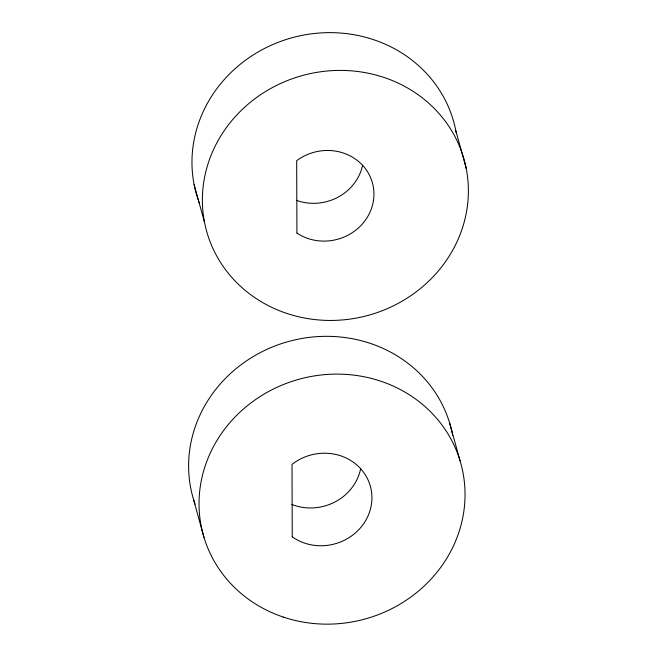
<?xml version="1.0" encoding="UTF-8"?>
<svg xmlns="http://www.w3.org/2000/svg" width="657" height="657" viewBox="0 0 657 657"><rect width="100%" height="100%" fill="white"/><g stroke="black" fill="none" stroke-linecap="round" stroke-linejoin="round"><path stroke-width="0.99" d="M455.843 130.8L466.248 168.578A133.642 124.345 -15.4 0 1 290.509 314.596A133.642 124.345 -15.4 0 1 249.373 103.108A133.642 124.345 -15.4 0 1 466.248 168.578M449.667 423.1L460.072 460.877M194.102 184.502L204.508 222.28M193.577 499.607L203.982 537.385M199.424 203.268A133.642 124.345 -15.4 0 1 292.037 37.753A133.642 124.345 -15.4 0 1 456.196 132.714M362.615 165.203A48.446 45.07 -15.4 0 1 296.356 200.311M195.088 504.248A133.642 124.345 -15.4 0 1 289.671 341.18A133.642 124.345 -15.4 0 1 452.673 435.435M360.677 468.581A49.456 46.015 -15.4 0 1 291.856 504.469M296.923 233.104L296.685 160.653A48.446 45.07 -15.4 0 1 361.301 163.979A48.446 45.07 -15.4 0 1 361.498 224.924A48.446 45.07 -15.4 0 1 296.923 233.104M292.242 536.859L292.012 464.4A49.456 46.015 -15.4 0 1 358.722 466.708A49.456 46.015 -15.4 0 1 358.927 529.534A49.456 46.015 -15.4 0 1 292.242 536.859M283.282 617.063A133.642 124.345 -15.4 0 0 463.579 476.095A133.642 124.345 -15.4 0 0 249.233 404.227A133.642 124.345 -15.4 0 0 283.282 617.063"/></g></svg>
